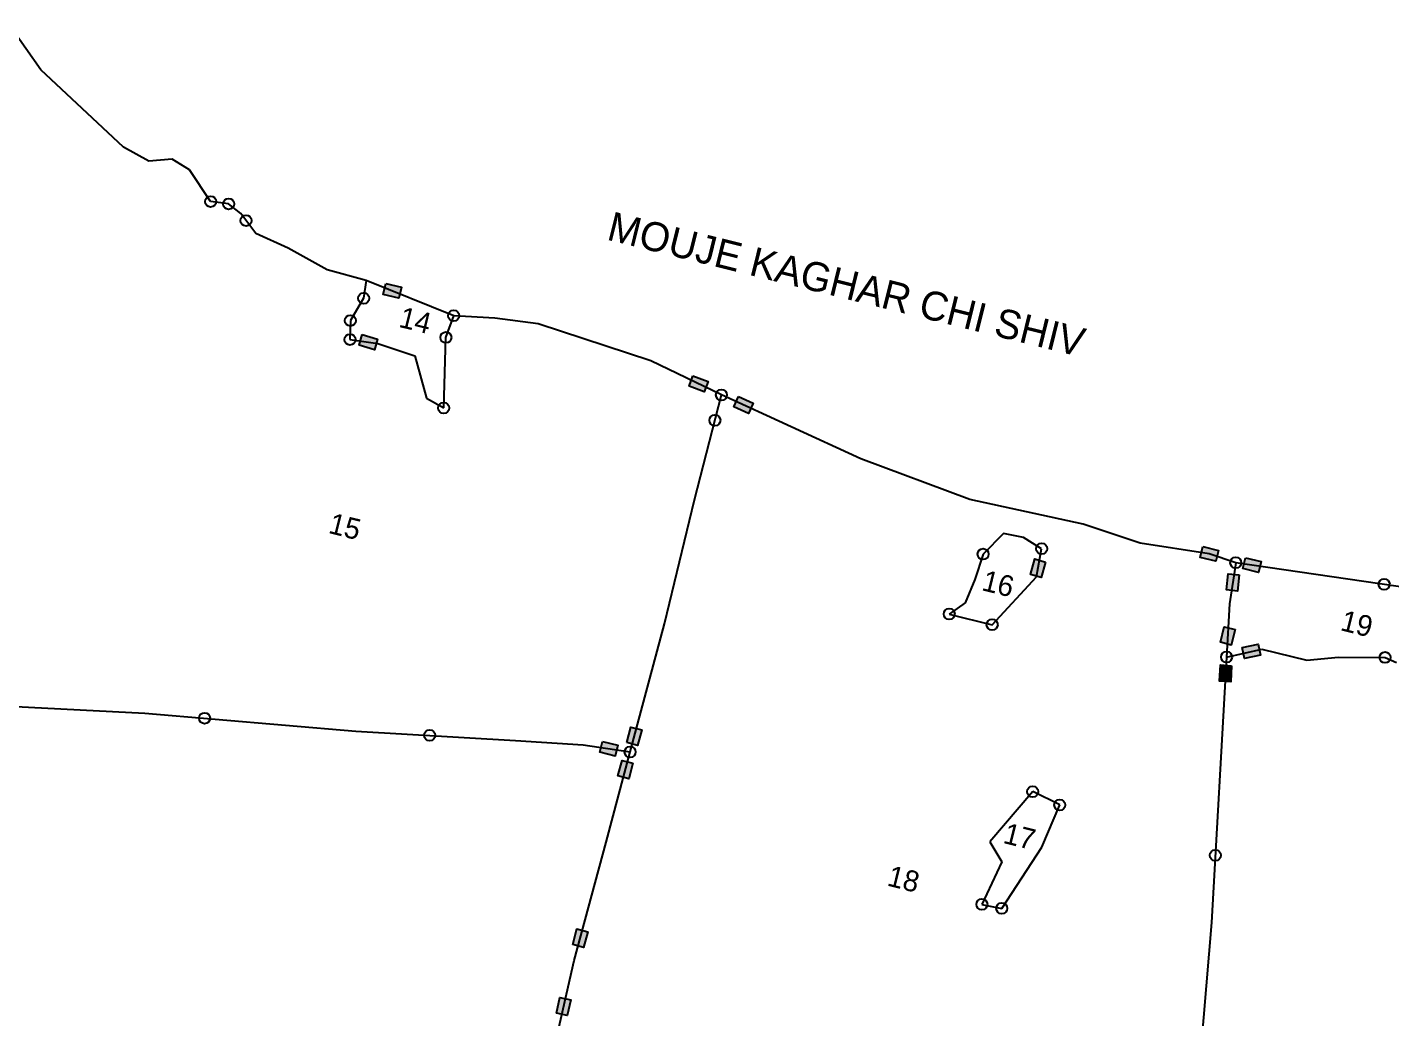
# Model space of a CAD drawing. Header units: metres. Extents: x 312545 to 317295, y 1913851 to 1916479.
# Drawn here: x 315164 to 316342, y 1915096 to 1915952 of the extents above; entities that cross this region are included whole.
import ezdxf

# ---------------------------------------------------------------- set-up
doc = ezdxf.new("R2010")
doc.units = ezdxf.units.M
for name, color, linetype in [('POLY_PARCEL', 6, 'Continuous'), ('TEXT_MAPOUT', 7, 'Continuous'), ('TEXT_PARCEL', 7, 'Continuous'), ('V_BOUND_LINE', 7, 'Continuous')]:
    doc.layers.add(name, color=color, linetype=linetype)
doc.styles.add('TEXT_MAP', font='')
doc.styles.get('TEXT_MAP').set_extended_font_data('Kruti Dev 050')

msp = doc.modelspace()

# ---------------------------------------------------------------- hatches: boundary and pattern name
for points in [[(315484.7, 1915717.7), (315486.9, 1915727.1), (315473.4, 1915730.4), (315471.1, 1915721)], [(315463.7, 1915673.1), (315466.3, 1915682.4), (315452.9, 1915686.3), (315450.3, 1915677)], [(315748.4, 1915636.7), (315751.8, 1915645.7), (315738.8, 1915650.6), (315735.4, 1915641.6)], [(315786.7, 1915618.1), (315790.8, 1915626.9), (315778.1, 1915632.7), (315774.1, 1915623.9)], [(316190.5, 1915490.4), (316192.8, 1915499.8), (316179.3, 1915503.1), (316177, 1915493.7)], [(316030.3, 1915478.9), (316039.6, 1915476.3), (316043.4, 1915489.7), (316034.2, 1915492.4)], [(316227.5, 1915480.8), (316229.8, 1915490.2), (316216.3, 1915493.5), (316213.9, 1915484.1)], [(316199.7, 1915465.8), (316209.3, 1915464.7), (316210.8, 1915478.6), (316201.2, 1915479.6)], [(316194.5, 1915420.4), (316203.8, 1915418), (316207.2, 1915431.6), (316197.8, 1915433.9)], [(316229.1, 1915409.3), (316227.1, 1915418.7), (316213.4, 1915415.9), (316215.4, 1915406.4)], [(316193.8, 1915386.8), (316203.4, 1915386.3), (316204.2, 1915400.2), (316194.6, 1915400.8)], [(315694.6, 1915344.7), (315685.2, 1915347.2), (315681.6, 1915333.7), (315690.9, 1915331.2)], [(315671.7, 1915322.1), (315674, 1915331.5), (315660.5, 1915334.8), (315658.2, 1915325.5)], [(315674, 1915304.9), (315683.3, 1915302.5), (315686.9, 1915316), (315677.6, 1915318.4)], [(315647.9, 1915170.2), (315638.5, 1915172.8), (315634.9, 1915159.3), (315644.2, 1915156.8)], [(315633.3, 1915111.5), (315623.9, 1915113.6), (315620.8, 1915100), (315630.2, 1915097.9)]]:
    msp.add_hatch(color=256).paths.add_polyline_path(points)

# ---------------------------------------------------------------- linework, layer by layer
for points in [[(315473.4, 1915730.4), (315486.9, 1915727.1), (315484.7, 1915717.7), (315471.1, 1915721)], [(315452.9, 1915686.3), (315466.3, 1915682.4), (315463.7, 1915673.1), (315450.3, 1915677)], [(315738.8, 1915650.6), (315751.8, 1915645.7), (315748.4, 1915636.7), (315735.4, 1915641.6)], [(315778.1, 1915632.7), (315790.8, 1915626.9), (315786.7, 1915618.1), (315774.1, 1915623.9)], [(316179.3, 1915503.1), (316192.8, 1915499.8), (316190.5, 1915490.4), (316177, 1915493.7)], [(316043.4, 1915489.7), (316039.6, 1915476.3), (316030.3, 1915478.9), (316034.2, 1915492.4)], [(316216.3, 1915493.5), (316229.8, 1915490.2), (316227.5, 1915480.8), (316213.9, 1915484.1)], [(316210.8, 1915478.6), (316209.3, 1915464.7), (316199.7, 1915465.8), (316201.2, 1915479.6)], [(316207.2, 1915431.6), (316203.8, 1915418), (316194.5, 1915420.4), (316197.8, 1915433.9)], [(316213.4, 1915415.9), (316227.1, 1915418.7), (316229.1, 1915409.3), (316215.4, 1915406.4)], [(316204.2, 1915400.2), (316203.4, 1915386.3), (316193.8, 1915386.8), (316194.6, 1915400.8)], [(315681.6, 1915333.7), (315685.2, 1915347.2), (315694.6, 1915344.7), (315690.9, 1915331.2)], [(315660.5, 1915334.8), (315674, 1915331.5), (315671.7, 1915322.1), (315658.2, 1915325.5)], [(315686.9, 1915316), (315683.3, 1915302.5), (315674, 1915304.9), (315677.6, 1915318.4)], [(315634.9, 1915159.3), (315638.5, 1915172.8), (315647.9, 1915170.2), (315644.2, 1915156.8)], [(315620.8, 1915100), (315623.9, 1915113.6), (315633.3, 1915111.5), (315630.2, 1915097.9)]]:
    msp.add_lwpolyline(points, close=True)
for centre in [(315322, 1915801.2), (315337.6, 1915799.2), (315352.6, 1915784.8), (315454.2, 1915717.6), (315442.8, 1915698.4), (315532.1, 1915702.6), (315525.3, 1915683.8), (315442.4, 1915682), (315763.4, 1915634.1), (315523.4, 1915622.9), (315757.7, 1915612.2), (315989.5, 1915496.6), (316040, 1915501.3), (316207.8, 1915489.2), (316336, 1915470.5), (315960.2, 1915444.8), (315997.3, 1915435.6), (316199.8, 1915407.7), (316336.8, 1915407.3), (315316.8, 1915354.8), (315511.3, 1915340), (315684.5, 1915325.7), (316032.3, 1915291.4), (316055.7, 1915279.9), (316190.1, 1915236.4), (315988.4, 1915194), (316005.6, 1915190.5)]:
    msp.add_circle(centre, 4.77)
at = {"layer": 'POLY_PARCEL'}
for p, q in [((315456.5, 1915733.1), (315454.2, 1915717.6)), ((315454.2, 1915717.6), (315442.8, 1915698.4)), ((315525.3, 1915683.8), (315532.1, 1915702.6)), ((315442.8, 1915698.4), (315442.4, 1915682)), ((315442.4, 1915682), (315466.6, 1915678.5)), ((315466.6, 1915678.5), (315498.5, 1915668)), ((315523.4, 1915622.9), (315525.3, 1915683.8)), ((315498.5, 1915668), (315508.6, 1915631.4)), ((315508.6, 1915631.4), (315523.4, 1915622.9)), ((315740, 1915543.5), (315763.4, 1915634.1)), ((315714.1, 1915436.4), (315740, 1915543.5)), ((316007, 1915514.4), (315989.5, 1915496.6)), ((316024.3, 1915511), (316007, 1915514.4)), ((316040, 1915501.3), (316024.3, 1915511)), ((316035.6, 1915477), (316040, 1915501.3)), ((315989.5, 1915496.6), (315982.4, 1915474.6)), ((316207.8, 1915489.2), (316202.4, 1915453.7)), ((315997.3, 1915435.6), (316035.6, 1915477)), ((315982.4, 1915474.6), (315974.1, 1915454.5)), ((315974.1, 1915454.5), (315960.2, 1915444.8)), ((316202.4, 1915453.7), (316199.8, 1915407.7)), ((315960.2, 1915444.8), (315997.3, 1915435.6)), ((315684.5, 1915325.7), (315714.1, 1915436.4)), ((316199.8, 1915407.7), (316186.8, 1915178.4)), ((316199.8, 1915407.7), (316230.2, 1915414.6)), ((316230.2, 1915414.6), (316269.1, 1915405)), ((316269.1, 1915405), (316296.6, 1915407.7)), ((316296.6, 1915407.7), (316336.8, 1915407.3)), ((316336.8, 1915407.3), (316346.6, 1915403)), ((315127.9, 1915366.4), (315265.2, 1915359.2)), ((315265.2, 1915359.2), (315447.6, 1915343.7)), ((315447.6, 1915343.7), (315585.4, 1915335.6)), ((315585.4, 1915335.6), (315644, 1915331.7)), ((315644, 1915331.7), (315684.5, 1915325.7)), ((315663.8, 1915247.7), (315684.5, 1915325.7)), ((316032.3, 1915291.4), (315995.2, 1915248.1)), ((316055.7, 1915279.9), (316032.3, 1915291.4)), ((316040.1, 1915243.5), (316055.7, 1915279.9)), ((315636.1, 1915145.4), (315663.8, 1915247.7)), ((315995.2, 1915248.1), (316005.7, 1915230.7)), ((316005.6, 1915190.5), (316040.1, 1915243.5)), ((316005.7, 1915230.7), (315988.4, 1915194)), ((315988.4, 1915194), (316005.6, 1915190.5)), ((316186.8, 1915178.4), (316177.5, 1915068.3)), ((315622.3, 1915084.8), (315636.1, 1915145.4))]:
    msp.add_line(p, q, dxfattribs=at)
at = {"layer": 'V_BOUND_LINE'}
for p, q in [((315175.2, 1915915.1), (315149.5, 1915951.8)), ((315246.8, 1915848.3), (315175.2, 1915915.1)), ((315268.6, 1915836.1), (315246.8, 1915848.3)), ((315288.9, 1915837.9), (315268.6, 1915836.1)), ((315303.9, 1915828.6), (315288.9, 1915837.9)), ((315322, 1915801.2), (315303.9, 1915828.6)), ((315337.6, 1915799.2), (315322, 1915801.2)), ((315348, 1915791), (315337.6, 1915799.2)), ((315361, 1915773.5), (315348, 1915791)), ((315389, 1915761), (315361, 1915773.5)), ((315422.8, 1915742.1), (315389, 1915761)), ((315456.5, 1915733.1), (315422.8, 1915742.1)), ((315532.1, 1915702.6), (315456.5, 1915733.1)), ((315567.6, 1915700.6), (315532.1, 1915702.6)), ((315604.9, 1915695.7), (315567.6, 1915700.6)), ((315702.4, 1915663.5), (315604.9, 1915695.7)), ((315763.4, 1915634.1), (315702.4, 1915663.5)), ((315883.8, 1915578.9), (315763.4, 1915634.1)), ((315978.1, 1915543.7), (315883.8, 1915578.9)), ((316075.8, 1915522.5), (315978.1, 1915543.7)), ((316125.1, 1915506), (316075.8, 1915522.5)), ((316184.9, 1915496.8), (316125.1, 1915506)), ((316207.8, 1915489.2), (316184.9, 1915496.8)), ((316360, 1915467), (316207.8, 1915489.2))]:
    msp.add_line(p, q, dxfattribs=at)

# ---------------------------------------------------------------- texts
at = {"layer": 'TEXT_MAPOUT'}
msp.add_text('MOUJE KAGHAR CHI SHIV', height=25.053, rotation=346.0748, dxfattribs=at).set_placement((315663.4, 1915768.5))
at = {"layer": 'TEXT_PARCEL', "style": 'TEXT_MAP'}
for s, p in [('14', (315483.8, 1915693.1)), ('15', (315423, 1915515)), ('16', (315987.4, 1915465.6)), ('19', (316297.3, 1915431)), ('17', (316005.9, 1915247.2)), ('18', (315905.7, 1915210.4))]:
    msp.add_text(s, height=18.04, rotation=346.0748, dxfattribs=at).set_placement(p)

doc.saveas('drawing.dxf')
